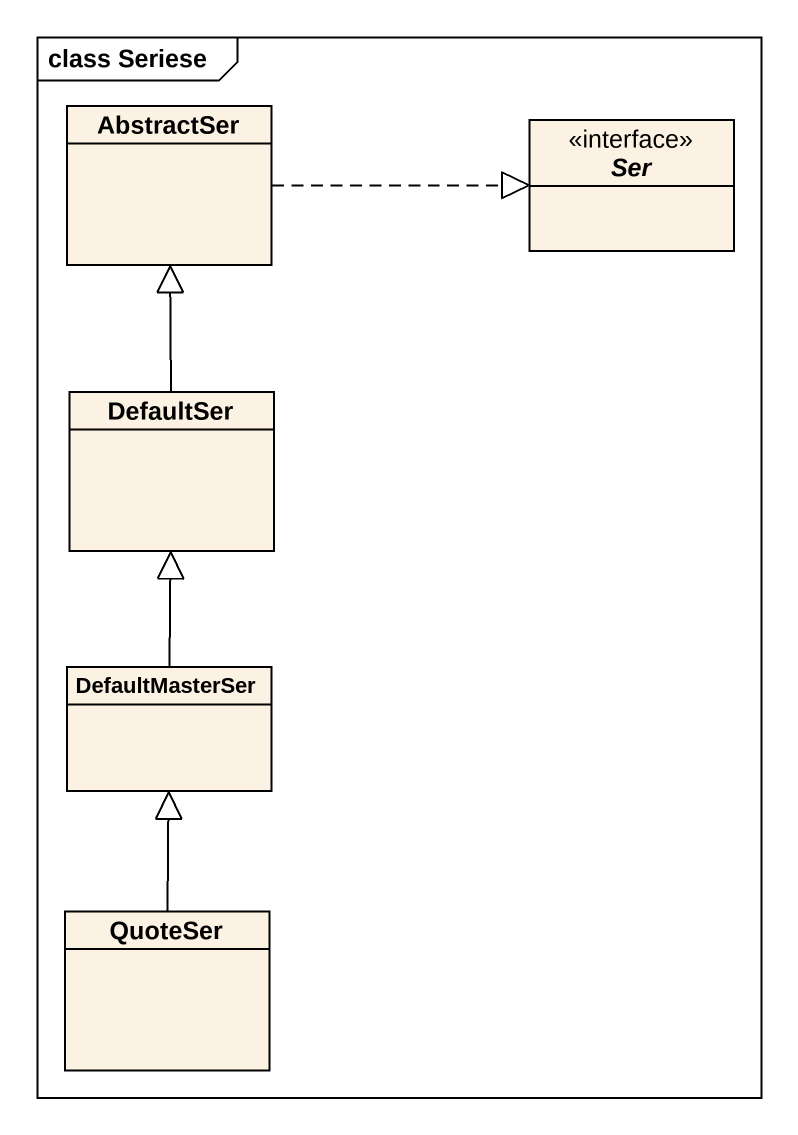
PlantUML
@startuml
mainframe class Seriese
hide circle
hide empty members
class AbstractSer
interface Ser <<interface>>
class DefaultSer
class DefaultMasterSer
class QuoteSer
AbstractSer .right.|> Ser
DefaultSer -up-|> AbstractSer
DefaultMasterSer -up-|> DefaultSer
QuoteSer -up-|> DefaultMasterSer
@enduml
